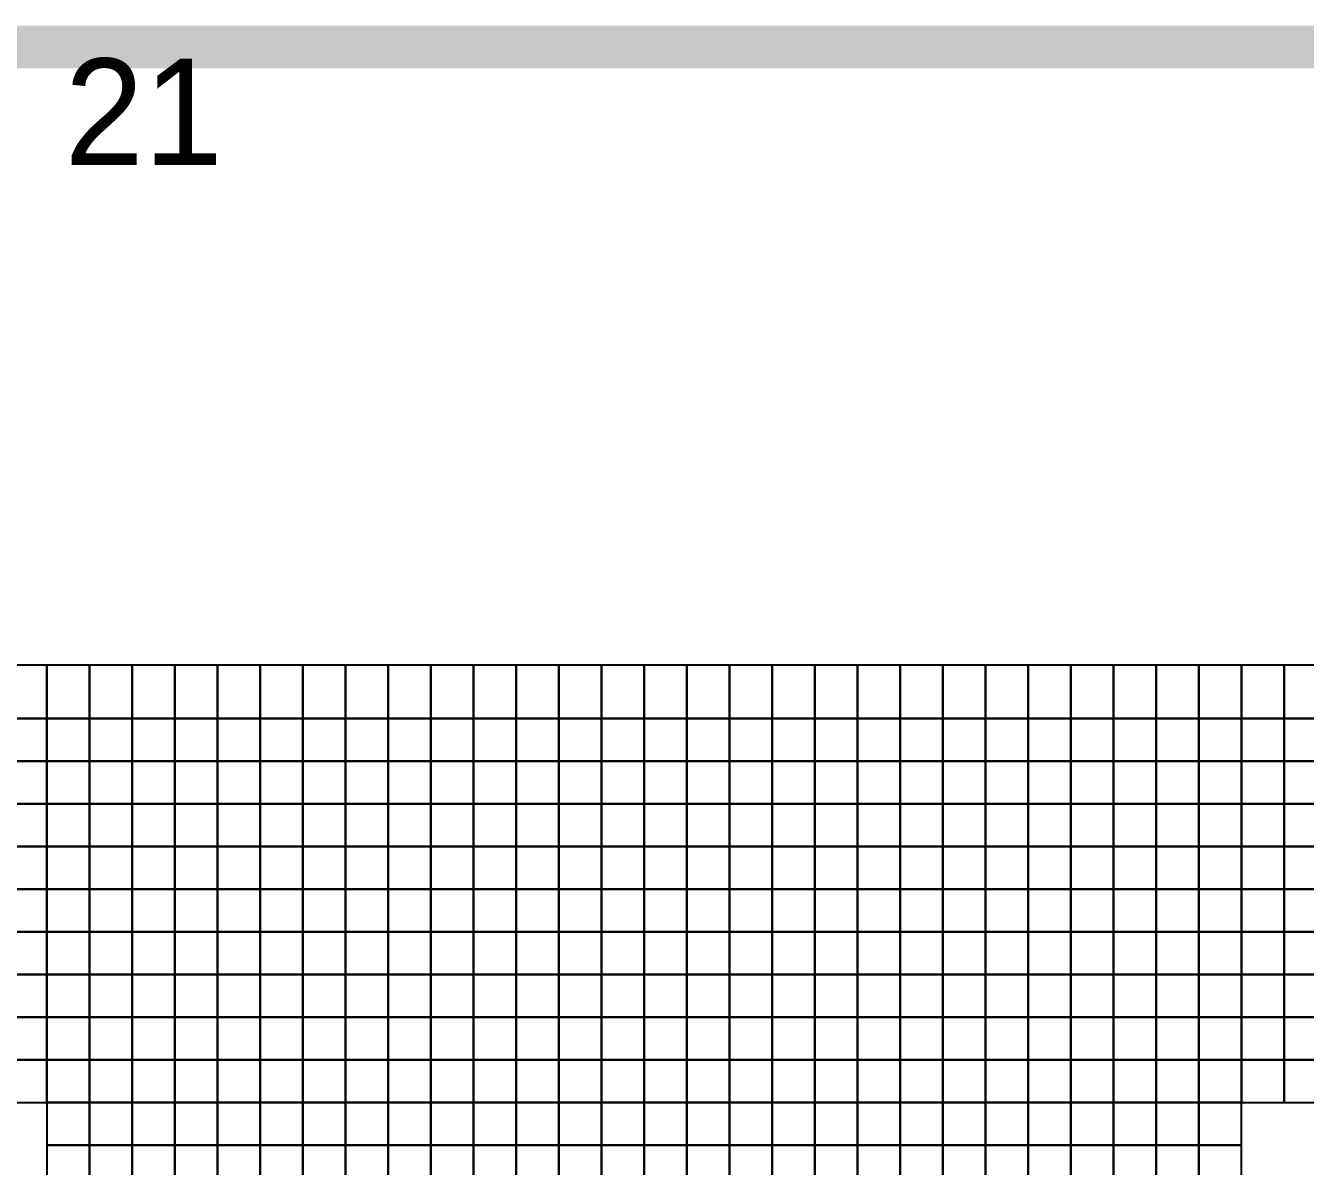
# Model space of a CAD drawing. Extents: x -2.8 to 74.5, y -0.2 to 18.4.
# Drawn here: x 48.57 to 54.57, y 11.9 to 17.25 of the extents above; entities that cross this region are included whole.
import ezdxf
from ezdxf.enums import TextEntityAlignment as Align

# ---------------------------------------------------------------- set-up
doc = ezdxf.new("R2010")
doc.units = 0
doc.header["$MEASUREMENT"] = 0
doc.layers.add('layer_elements', color=7, linetype='Continuous')
doc.layers.add('layer_result_palette', color=7, linetype='Continuous')

msp = doc.modelspace()

# ---------------------------------------------------------------- linework, layer by layer
at = {"layer": 'layer_elements', "color": 171, "true_color": 0x8080ff}
for points in [[(48.47, 14), (48.67, 14), (48.67, 14.25), (48.47, 14.25)], [(48.67, 14), (48.87, 14), (48.87, 14.25), (48.67, 14.25)], [(48.87, 14), (49.07, 14), (49.07, 14.25), (48.87, 14.25)], [(49.07, 14), (49.27, 14), (49.27, 14.25), (49.07, 14.25)], [(49.27, 14), (49.47, 14), (49.47, 14.25), (49.27, 14.25)], [(49.47, 14), (49.67, 14), (49.67, 14.25), (49.47, 14.25)], [(49.67, 14), (49.87, 14), (49.87, 14.25), (49.67, 14.25)], [(49.87, 14), (50.07, 14), (50.07, 14.25), (49.87, 14.25)], [(50.07, 14), (50.27, 14), (50.27, 14.25), (50.07, 14.25)], [(50.27, 14), (50.47, 14), (50.47, 14.25), (50.27, 14.25)], [(50.47, 14), (50.67, 14), (50.67, 14.25), (50.47, 14.25)], [(50.67, 14), (50.87, 14), (50.87, 14.25), (50.67, 14.25)], [(50.87, 14), (51.07, 14), (51.07, 14.25), (50.87, 14.25)], [(51.07, 14), (51.27, 14), (51.27, 14.25), (51.07, 14.25)], [(51.27, 14), (51.47, 14), (51.47, 14.25), (51.27, 14.25)], [(51.47, 14), (51.67, 14), (51.67, 14.25), (51.47, 14.25)], [(51.67, 14), (51.87, 14), (51.87, 14.25), (51.67, 14.25)], [(51.87, 14), (52.07, 14), (52.07, 14.25), (51.87, 14.25)], [(52.07, 14), (52.27, 14), (52.27, 14.25), (52.07, 14.25)], [(52.27, 14), (52.47, 14), (52.47, 14.25), (52.27, 14.25)], [(52.47, 14), (52.67, 14), (52.67, 14.25), (52.47, 14.25)], [(52.67, 14), (52.87, 14), (52.87, 14.25), (52.67, 14.25)], [(52.87, 14), (53.07, 14), (53.07, 14.25), (52.87, 14.25)], [(53.07, 14), (53.27, 14), (53.27, 14.25), (53.07, 14.25)], [(53.27, 14), (53.47, 14), (53.47, 14.25), (53.27, 14.25)], [(53.47, 14), (53.67, 14), (53.67, 14.25), (53.47, 14.25)], [(53.67, 14), (53.87, 14), (53.87, 14.25), (53.67, 14.25)], [(53.87, 14), (54.07, 14), (54.07, 14.25), (53.87, 14.25)], [(54.07, 14), (54.27, 14), (54.27, 14.25), (54.07, 14.25)], [(54.27, 14), (54.47, 14), (54.47, 14.25), (54.27, 14.25)], [(54.47, 14), (54.67, 14), (54.67, 14.25), (54.47, 14.25)], [(48.47, 13.8), (48.67, 13.8), (48.67, 14), (48.47, 14)], [(48.67, 13.8), (48.87, 13.8), (48.87, 14), (48.67, 14)], [(48.87, 13.8), (49.07, 13.8), (49.07, 14), (48.87, 14)], [(49.07, 13.8), (49.27, 13.8), (49.27, 14), (49.07, 14)], [(49.27, 13.8), (49.47, 13.8), (49.47, 14), (49.27, 14)], [(49.47, 13.8), (49.67, 13.8), (49.67, 14), (49.47, 14)], [(49.67, 13.8), (49.87, 13.8), (49.87, 14), (49.67, 14)], [(49.87, 13.8), (50.07, 13.8), (50.07, 14), (49.87, 14)], [(50.07, 13.8), (50.27, 13.8), (50.27, 14), (50.07, 14)], [(50.27, 13.8), (50.47, 13.8), (50.47, 14), (50.27, 14)], [(50.47, 13.8), (50.67, 13.8), (50.67, 14), (50.47, 14)], [(50.67, 13.8), (50.87, 13.8), (50.87, 14), (50.67, 14)], [(50.87, 13.8), (51.07, 13.8), (51.07, 14), (50.87, 14)], [(51.07, 13.8), (51.27, 13.8), (51.27, 14), (51.07, 14)], [(51.27, 13.8), (51.47, 13.8), (51.47, 14), (51.27, 14)], [(51.47, 13.8), (51.67, 13.8), (51.67, 14), (51.47, 14)], [(51.67, 13.8), (51.87, 13.8), (51.87, 14), (51.67, 14)], [(51.87, 13.8), (52.07, 13.8), (52.07, 14), (51.87, 14)], [(52.07, 13.8), (52.27, 13.8), (52.27, 14), (52.07, 14)], [(52.27, 13.8), (52.47, 13.8), (52.47, 14), (52.27, 14)], [(52.47, 13.8), (52.67, 13.8), (52.67, 14), (52.47, 14)], [(52.67, 13.8), (52.87, 13.8), (52.87, 14), (52.67, 14)], [(52.87, 13.8), (53.07, 13.8), (53.07, 14), (52.87, 14)], [(53.07, 13.8), (53.27, 13.8), (53.27, 14), (53.07, 14)], [(53.27, 13.8), (53.47, 13.8), (53.47, 14), (53.27, 14)], [(53.47, 13.8), (53.67, 13.8), (53.67, 14), (53.47, 14)], [(53.67, 13.8), (53.87, 13.8), (53.87, 14), (53.67, 14)], [(53.87, 13.8), (54.07, 13.8), (54.07, 14), (53.87, 14)], [(54.07, 13.8), (54.27, 13.8), (54.27, 14), (54.07, 14)], [(54.27, 13.8), (54.47, 13.8), (54.47, 14), (54.27, 14)], [(54.47, 13.8), (54.67, 13.8), (54.67, 14), (54.47, 14)], [(48.47, 13.6), (48.67, 13.6), (48.67, 13.8), (48.47, 13.8)], [(48.67, 13.6), (48.87, 13.6), (48.87, 13.8), (48.67, 13.8)], [(48.87, 13.6), (49.07, 13.6), (49.07, 13.8), (48.87, 13.8)], [(49.07, 13.6), (49.27, 13.6), (49.27, 13.8), (49.07, 13.8)], [(49.27, 13.6), (49.47, 13.6), (49.47, 13.8), (49.27, 13.8)], [(49.47, 13.6), (49.67, 13.6), (49.67, 13.8), (49.47, 13.8)], [(49.67, 13.6), (49.87, 13.6), (49.87, 13.8), (49.67, 13.8)], [(49.87, 13.6), (50.07, 13.6), (50.07, 13.8), (49.87, 13.8)], [(50.07, 13.6), (50.27, 13.6), (50.27, 13.8), (50.07, 13.8)], [(50.27, 13.6), (50.47, 13.6), (50.47, 13.8), (50.27, 13.8)], [(50.47, 13.6), (50.67, 13.6), (50.67, 13.8), (50.47, 13.8)], [(50.67, 13.6), (50.87, 13.6), (50.87, 13.8), (50.67, 13.8)], [(50.87, 13.6), (51.07, 13.6), (51.07, 13.8), (50.87, 13.8)], [(51.07, 13.6), (51.27, 13.6), (51.27, 13.8), (51.07, 13.8)], [(51.27, 13.6), (51.47, 13.6), (51.47, 13.8), (51.27, 13.8)], [(51.47, 13.6), (51.67, 13.6), (51.67, 13.8), (51.47, 13.8)], [(51.67, 13.6), (51.87, 13.6), (51.87, 13.8), (51.67, 13.8)], [(51.87, 13.6), (52.07, 13.6), (52.07, 13.8), (51.87, 13.8)], [(52.07, 13.6), (52.27, 13.6), (52.27, 13.8), (52.07, 13.8)], [(52.27, 13.6), (52.47, 13.6), (52.47, 13.8), (52.27, 13.8)], [(52.47, 13.6), (52.67, 13.6), (52.67, 13.8), (52.47, 13.8)], [(52.67, 13.6), (52.87, 13.6), (52.87, 13.8), (52.67, 13.8)], [(52.87, 13.6), (53.07, 13.6), (53.07, 13.8), (52.87, 13.8)], [(53.07, 13.6), (53.27, 13.6), (53.27, 13.8), (53.07, 13.8)], [(53.27, 13.6), (53.47, 13.6), (53.47, 13.8), (53.27, 13.8)], [(53.47, 13.6), (53.67, 13.6), (53.67, 13.8), (53.47, 13.8)], [(53.67, 13.6), (53.87, 13.6), (53.87, 13.8), (53.67, 13.8)], [(53.87, 13.6), (54.07, 13.6), (54.07, 13.8), (53.87, 13.8)], [(54.07, 13.6), (54.27, 13.6), (54.27, 13.8), (54.07, 13.8)], [(54.27, 13.6), (54.47, 13.6), (54.47, 13.8), (54.27, 13.8)], [(54.47, 13.6), (54.67, 13.6), (54.67, 13.8), (54.47, 13.8)], [(48.47, 13.4), (48.67, 13.4), (48.67, 13.6), (48.47, 13.6)], [(48.67, 13.4), (48.87, 13.4), (48.87, 13.6), (48.67, 13.6)], [(48.87, 13.4), (49.07, 13.4), (49.07, 13.6), (48.87, 13.6)], [(49.07, 13.4), (49.27, 13.4), (49.27, 13.6), (49.07, 13.6)], [(49.27, 13.4), (49.47, 13.4), (49.47, 13.6), (49.27, 13.6)], [(49.47, 13.4), (49.67, 13.4), (49.67, 13.6), (49.47, 13.6)], [(49.67, 13.4), (49.87, 13.4), (49.87, 13.6), (49.67, 13.6)], [(49.87, 13.4), (50.07, 13.4), (50.07, 13.6), (49.87, 13.6)], [(50.07, 13.4), (50.27, 13.4), (50.27, 13.6), (50.07, 13.6)], [(50.27, 13.4), (50.47, 13.4), (50.47, 13.6), (50.27, 13.6)], [(50.47, 13.4), (50.67, 13.4), (50.67, 13.6), (50.47, 13.6)], [(50.67, 13.4), (50.87, 13.4), (50.87, 13.6), (50.67, 13.6)], [(50.87, 13.4), (51.07, 13.4), (51.07, 13.6), (50.87, 13.6)], [(51.07, 13.4), (51.27, 13.4), (51.27, 13.6), (51.07, 13.6)], [(51.27, 13.4), (51.47, 13.4), (51.47, 13.6), (51.27, 13.6)], [(51.47, 13.4), (51.67, 13.4), (51.67, 13.6), (51.47, 13.6)], [(51.67, 13.4), (51.87, 13.4), (51.87, 13.6), (51.67, 13.6)], [(51.87, 13.4), (52.07, 13.4), (52.07, 13.6), (51.87, 13.6)], [(52.07, 13.4), (52.27, 13.4), (52.27, 13.6), (52.07, 13.6)], [(52.27, 13.4), (52.47, 13.4), (52.47, 13.6), (52.27, 13.6)], [(52.47, 13.4), (52.67, 13.4), (52.67, 13.6), (52.47, 13.6)], [(52.67, 13.4), (52.87, 13.4), (52.87, 13.6), (52.67, 13.6)], [(52.87, 13.4), (53.07, 13.4), (53.07, 13.6), (52.87, 13.6)], [(53.07, 13.4), (53.27, 13.4), (53.27, 13.6), (53.07, 13.6)], [(53.27, 13.4), (53.47, 13.4), (53.47, 13.6), (53.27, 13.6)], [(53.47, 13.4), (53.67, 13.4), (53.67, 13.6), (53.47, 13.6)], [(53.67, 13.4), (53.87, 13.4), (53.87, 13.6), (53.67, 13.6)], [(53.87, 13.4), (54.07, 13.4), (54.07, 13.6), (53.87, 13.6)], [(54.07, 13.4), (54.27, 13.4), (54.27, 13.6), (54.07, 13.6)], [(54.27, 13.4), (54.47, 13.4), (54.47, 13.6), (54.27, 13.6)], [(54.47, 13.4), (54.67, 13.4), (54.67, 13.6), (54.47, 13.6)], [(49.47, 13.2), (49.67, 13.2), (49.67, 13.4), (49.47, 13.4)], [(49.67, 13.2), (49.87, 13.2), (49.87, 13.4), (49.67, 13.4)], [(49.87, 13.2), (50.07, 13.2), (50.07, 13.4), (49.87, 13.4)], [(50.07, 13.2), (50.27, 13.2), (50.27, 13.4), (50.07, 13.4)], [(50.27, 13.2), (50.47, 13.2), (50.47, 13.4), (50.27, 13.4)], [(50.47, 13.2), (50.67, 13.2), (50.67, 13.4), (50.47, 13.4)], [(50.67, 13.2), (50.87, 13.2), (50.87, 13.4), (50.67, 13.4)], [(50.87, 13.2), (51.07, 13.2), (51.07, 13.4), (50.87, 13.4)], [(51.07, 13.2), (51.27, 13.2), (51.27, 13.4), (51.07, 13.4)], [(51.27, 13.2), (51.47, 13.2), (51.47, 13.4), (51.27, 13.4)], [(51.47, 13.2), (51.67, 13.2), (51.67, 13.4), (51.47, 13.4)], [(51.67, 13.2), (51.87, 13.2), (51.87, 13.4), (51.67, 13.4)], [(51.87, 13.2), (52.07, 13.2), (52.07, 13.4), (51.87, 13.4)], [(52.07, 13.2), (52.27, 13.2), (52.27, 13.4), (52.07, 13.4)], [(52.27, 13.2), (52.47, 13.2), (52.47, 13.4), (52.27, 13.4)], [(52.47, 13.2), (52.67, 13.2), (52.67, 13.4), (52.47, 13.4)], [(52.67, 13.2), (52.87, 13.2), (52.87, 13.4), (52.67, 13.4)], [(52.87, 13.2), (53.07, 13.2), (53.07, 13.4), (52.87, 13.4)], [(53.07, 13.2), (53.27, 13.2), (53.27, 13.4), (53.07, 13.4)], [(49.87, 13), (50.07, 13), (50.07, 13.2), (49.87, 13.2)], [(50.07, 13), (50.27, 13), (50.27, 13.2), (50.07, 13.2)], [(50.47, 13), (50.67, 13), (50.67, 13.2), (50.47, 13.2)], [(50.67, 13), (50.87, 13), (50.87, 13.2), (50.67, 13.2)], [(50.87, 13), (51.07, 13), (51.07, 13.2), (50.87, 13.2)], [(51.07, 13), (51.27, 13), (51.27, 13.2), (51.07, 13.2)], [(51.27, 13), (51.47, 13), (51.47, 13.2), (51.27, 13.2)], [(51.47, 13), (51.67, 13), (51.67, 13.2), (51.47, 13.2)], [(51.67, 13), (51.87, 13), (51.87, 13.2), (51.67, 13.2)], [(51.87, 13), (52.07, 13), (52.07, 13.2), (51.87, 13.2)], [(52.07, 13), (52.27, 13), (52.27, 13.2), (52.07, 13.2)], [(52.27, 13), (52.47, 13), (52.47, 13.2), (52.27, 13.2)], [(52.67, 13), (52.87, 13), (52.87, 13.2), (52.67, 13.2)], [(50.07, 12.8), (50.27, 12.8), (50.27, 13), (50.07, 13)], [(50.67, 12.8), (50.87, 12.8), (50.87, 13), (50.67, 13)], [(50.87, 12.8), (51.07, 12.8), (51.07, 13), (50.87, 13)], [(51.07, 12.8), (51.27, 12.8), (51.27, 13), (51.07, 13)], [(51.27, 12.8), (51.47, 12.8), (51.47, 13), (51.27, 13)], [(51.47, 12.8), (51.67, 12.8), (51.67, 13), (51.47, 13)], [(51.67, 12.8), (51.87, 12.8), (51.87, 13), (51.67, 13)], [(51.87, 12.8), (52.07, 12.8), (52.07, 13), (51.87, 13)], [(52.67, 12.8), (52.87, 12.8), (52.87, 13), (52.67, 13)], [(51.07, 12.6), (51.27, 12.6), (51.27, 12.8), (51.07, 12.8)], [(51.27, 12.6), (51.47, 12.6), (51.47, 12.8), (51.27, 12.8)], [(51.47, 12.6), (51.67, 12.6), (51.67, 12.8), (51.47, 12.8)], [(51.67, 12.6), (51.87, 12.6), (51.87, 12.8), (51.67, 12.8)], [(51.27, 12.4), (51.47, 12.4), (51.47, 12.6), (51.27, 12.6)], [(51.47, 12.4), (51.67, 12.4), (51.67, 12.6), (51.47, 12.6)], [(51.27, 12.2), (51.47, 12.2), (51.47, 12.4), (51.27, 12.4)], [(51.47, 12.2), (51.67, 12.2), (51.67, 12.4), (51.47, 12.4)], [(51.07, 12), (51.27, 12), (51.27, 12.2), (51.07, 12.2)], [(51.27, 12), (51.47, 12), (51.47, 12.2), (51.27, 12.2)], [(51.47, 12), (51.67, 12), (51.67, 12.2), (51.47, 12.2)], [(51.67, 12), (51.87, 12), (51.87, 12.2), (51.67, 12.2)], [(50.27, 11.8), (50.47, 11.8), (50.47, 12), (50.27, 12)], [(50.87, 11.8), (51.07, 11.8), (51.07, 12), (50.87, 12)], [(51.07, 11.8), (51.27, 11.8), (51.27, 12), (51.07, 12)], [(51.27, 11.8), (51.47, 11.8), (51.47, 12), (51.27, 12)], [(51.47, 11.8), (51.67, 11.8), (51.67, 12), (51.47, 12)], [(51.67, 11.8), (51.87, 11.8), (51.87, 12), (51.67, 12)], [(51.87, 11.8), (52.07, 11.8), (52.07, 12), (51.87, 12)]]:
    msp.add_3dface(points, dxfattribs=at)
at = {"layer": 'layer_elements', "color": 51, "true_color": 0xffff73}
for points in [[(48.47, 13.2), (48.67, 13.2), (48.67, 13.4), (48.47, 13.4)], [(48.67, 13.2), (48.87, 13.2), (48.87, 13.4), (48.67, 13.4)], [(48.87, 13.2), (49.07, 13.2), (49.07, 13.4), (48.87, 13.4)], [(49.07, 13.2), (49.27, 13.2), (49.27, 13.4), (49.07, 13.4)], [(49.27, 13.2), (49.47, 13.2), (49.47, 13.4), (49.27, 13.4)], [(53.27, 13.2), (53.47, 13.2), (53.47, 13.4), (53.27, 13.4)], [(53.47, 13.2), (53.67, 13.2), (53.67, 13.4), (53.47, 13.4)], [(53.67, 13.2), (53.87, 13.2), (53.87, 13.4), (53.67, 13.4)], [(53.87, 13.2), (54.07, 13.2), (54.07, 13.4), (53.87, 13.4)], [(54.07, 13.2), (54.27, 13.2), (54.27, 13.4), (54.07, 13.4)], [(54.27, 13.2), (54.47, 13.2), (54.47, 13.4), (54.27, 13.4)], [(54.47, 13.2), (54.67, 13.2), (54.67, 13.4), (54.47, 13.4)], [(48.47, 13), (48.67, 13), (48.67, 13.2), (48.47, 13.2)], [(48.67, 13), (48.87, 13), (48.87, 13.2), (48.67, 13.2)], [(48.87, 13), (49.07, 13), (49.07, 13.2), (48.87, 13.2)], [(49.07, 13), (49.27, 13), (49.27, 13.2), (49.07, 13.2)], [(49.27, 13), (49.47, 13), (49.47, 13.2), (49.27, 13.2)], [(49.47, 13), (49.67, 13), (49.67, 13.2), (49.47, 13.2)], [(49.67, 13), (49.87, 13), (49.87, 13.2), (49.67, 13.2)], [(50.27, 13), (50.47, 13), (50.47, 13.2), (50.27, 13.2)], [(52.47, 13), (52.67, 13), (52.67, 13.2), (52.47, 13.2)], [(52.87, 13), (53.07, 13), (53.07, 13.2), (52.87, 13.2)], [(53.07, 13), (53.27, 13), (53.27, 13.2), (53.07, 13.2)], [(53.27, 13), (53.47, 13), (53.47, 13.2), (53.27, 13.2)], [(53.47, 13), (53.67, 13), (53.67, 13.2), (53.47, 13.2)], [(53.67, 13), (53.87, 13), (53.87, 13.2), (53.67, 13.2)], [(53.87, 13), (54.07, 13), (54.07, 13.2), (53.87, 13.2)], [(54.07, 13), (54.27, 13), (54.27, 13.2), (54.07, 13.2)], [(54.27, 13), (54.47, 13), (54.47, 13.2), (54.27, 13.2)], [(54.47, 13), (54.67, 13), (54.67, 13.2), (54.47, 13.2)], [(49.27, 12.8), (49.47, 12.8), (49.47, 13), (49.27, 13)], [(49.47, 12.8), (49.67, 12.8), (49.67, 13), (49.47, 13)], [(49.67, 12.8), (49.87, 12.8), (49.87, 13), (49.67, 13)], [(49.87, 12.8), (50.07, 12.8), (50.07, 13), (49.87, 13)], [(50.27, 12.8), (50.47, 12.8), (50.47, 13), (50.27, 13)], [(50.47, 12.8), (50.67, 12.8), (50.67, 13), (50.47, 13)], [(52.07, 12.8), (52.27, 12.8), (52.27, 13), (52.07, 13)], [(52.27, 12.8), (52.47, 12.8), (52.47, 13), (52.27, 13)], [(52.47, 12.8), (52.67, 12.8), (52.67, 13), (52.47, 13)], [(52.87, 12.8), (53.07, 12.8), (53.07, 13), (52.87, 13)], [(53.07, 12.8), (53.27, 12.8), (53.27, 13), (53.07, 13)], [(53.27, 12.8), (53.47, 12.8), (53.47, 13), (53.27, 13)], [(53.47, 12.8), (53.67, 12.8), (53.67, 13), (53.47, 13)], [(49.27, 12.6), (49.47, 12.6), (49.47, 12.8), (49.27, 12.8)], [(49.47, 12.6), (49.67, 12.6), (49.67, 12.8), (49.47, 12.8)], [(49.67, 12.6), (49.87, 12.6), (49.87, 12.8), (49.67, 12.8)], [(49.87, 12.6), (50.07, 12.6), (50.07, 12.8), (49.87, 12.8)], [(50.07, 12.6), (50.27, 12.6), (50.27, 12.8), (50.07, 12.8)], [(50.27, 12.6), (50.47, 12.6), (50.47, 12.8), (50.27, 12.8)], [(50.47, 12.6), (50.67, 12.6), (50.67, 12.8), (50.47, 12.8)], [(50.67, 12.6), (50.87, 12.6), (50.87, 12.8), (50.67, 12.8)], [(50.87, 12.6), (51.07, 12.6), (51.07, 12.8), (50.87, 12.8)], [(51.87, 12.6), (52.07, 12.6), (52.07, 12.8), (51.87, 12.8)], [(52.07, 12.6), (52.27, 12.6), (52.27, 12.8), (52.07, 12.8)], [(52.27, 12.6), (52.47, 12.6), (52.47, 12.8), (52.27, 12.8)], [(52.47, 12.6), (52.67, 12.6), (52.67, 12.8), (52.47, 12.8)], [(52.67, 12.6), (52.87, 12.6), (52.87, 12.8), (52.67, 12.8)], [(52.87, 12.6), (53.07, 12.6), (53.07, 12.8), (52.87, 12.8)], [(53.07, 12.6), (53.27, 12.6), (53.27, 12.8), (53.07, 12.8)], [(53.27, 12.6), (53.47, 12.6), (53.47, 12.8), (53.27, 12.8)], [(49.47, 12.4), (49.67, 12.4), (49.67, 12.6), (49.47, 12.6)], [(49.67, 12.4), (49.87, 12.4), (49.87, 12.6), (49.67, 12.6)], [(49.87, 12.4), (50.07, 12.4), (50.07, 12.6), (49.87, 12.6)], [(50.07, 12.4), (50.27, 12.4), (50.27, 12.6), (50.07, 12.6)], [(50.27, 12.4), (50.47, 12.4), (50.47, 12.6), (50.27, 12.6)], [(50.47, 12.4), (50.67, 12.4), (50.67, 12.6), (50.47, 12.6)], [(50.67, 12.4), (50.87, 12.4), (50.87, 12.6), (50.67, 12.6)], [(50.87, 12.4), (51.07, 12.4), (51.07, 12.6), (50.87, 12.6)], [(51.07, 12.4), (51.27, 12.4), (51.27, 12.6), (51.07, 12.6)], [(51.67, 12.4), (51.87, 12.4), (51.87, 12.6), (51.67, 12.6)], [(51.87, 12.4), (52.07, 12.4), (52.07, 12.6), (51.87, 12.6)], [(52.07, 12.4), (52.27, 12.4), (52.27, 12.6), (52.07, 12.6)], [(52.27, 12.4), (52.47, 12.4), (52.47, 12.6), (52.27, 12.6)], [(52.47, 12.4), (52.67, 12.4), (52.67, 12.6), (52.47, 12.6)], [(52.67, 12.4), (52.87, 12.4), (52.87, 12.6), (52.67, 12.6)], [(52.87, 12.4), (53.07, 12.4), (53.07, 12.6), (52.87, 12.6)], [(53.07, 12.4), (53.27, 12.4), (53.27, 12.6), (53.07, 12.6)], [(53.27, 12.4), (53.47, 12.4), (53.47, 12.6), (53.27, 12.6)], [(49.47, 12.2), (49.67, 12.2), (49.67, 12.4), (49.47, 12.4)], [(49.67, 12.2), (49.87, 12.2), (49.87, 12.4), (49.67, 12.4)], [(49.87, 12.2), (50.07, 12.2), (50.07, 12.4), (49.87, 12.4)], [(50.07, 12.2), (50.27, 12.2), (50.27, 12.4), (50.07, 12.4)], [(50.27, 12.2), (50.47, 12.2), (50.47, 12.4), (50.27, 12.4)], [(50.47, 12.2), (50.67, 12.2), (50.67, 12.4), (50.47, 12.4)], [(50.67, 12.2), (50.87, 12.2), (50.87, 12.4), (50.67, 12.4)], [(50.87, 12.2), (51.07, 12.2), (51.07, 12.4), (50.87, 12.4)], [(51.07, 12.2), (51.27, 12.2), (51.27, 12.4), (51.07, 12.4)], [(51.67, 12.2), (51.87, 12.2), (51.87, 12.4), (51.67, 12.4)], [(51.87, 12.2), (52.07, 12.2), (52.07, 12.4), (51.87, 12.4)], [(52.07, 12.2), (52.27, 12.2), (52.27, 12.4), (52.07, 12.4)], [(52.27, 12.2), (52.47, 12.2), (52.47, 12.4), (52.27, 12.4)], [(52.47, 12.2), (52.67, 12.2), (52.67, 12.4), (52.47, 12.4)], [(52.67, 12.2), (52.87, 12.2), (52.87, 12.4), (52.67, 12.4)], [(52.87, 12.2), (53.07, 12.2), (53.07, 12.4), (52.87, 12.4)], [(53.07, 12.2), (53.27, 12.2), (53.27, 12.4), (53.07, 12.4)], [(53.27, 12.2), (53.47, 12.2), (53.47, 12.4), (53.27, 12.4)], [(48.67, 12), (48.87, 12, 0), (48.87, 12.2, 0), (48.67, 12.2)], [(48.87, 12, 0), (49.07, 12), (49.07, 12.2), (48.87, 12.2, 0)], [(49.07, 12), (49.27, 12), (49.27, 12.2), (49.07, 12.2)], [(49.27, 12), (49.47, 12), (49.47, 12.2), (49.27, 12.2)], [(49.47, 12), (49.67, 12), (49.67, 12.2), (49.47, 12.2)], [(49.67, 12), (49.87, 12), (49.87, 12.2), (49.67, 12.2)], [(49.87, 12), (50.07, 12), (50.07, 12.2), (49.87, 12.2)], [(50.07, 12), (50.27, 12), (50.27, 12.2), (50.07, 12.2)], [(50.27, 12), (50.47, 12), (50.47, 12.2), (50.27, 12.2)], [(50.47, 12), (50.67, 12), (50.67, 12.2), (50.47, 12.2)], [(50.67, 12), (50.87, 12), (50.87, 12.2), (50.67, 12.2)], [(50.87, 12), (51.07, 12), (51.07, 12.2), (50.87, 12.2)], [(51.87, 12), (52.07, 12), (52.07, 12.2), (51.87, 12.2)], [(52.07, 12), (52.27, 12), (52.27, 12.2), (52.07, 12.2)], [(52.27, 12), (52.47, 12), (52.47, 12.2), (52.27, 12.2)], [(52.47, 12), (52.67, 12), (52.67, 12.2), (52.47, 12.2)], [(52.67, 12), (52.87, 12), (52.87, 12.2), (52.67, 12.2)], [(52.87, 12), (53.07, 12), (53.07, 12.2), (52.87, 12.2)], [(53.07, 12), (53.27, 12), (53.27, 12.2), (53.07, 12.2)], [(53.27, 12), (53.47, 12), (53.47, 12.2), (53.27, 12.2)], [(53.47, 12), (53.67, 12), (53.67, 12.2), (53.47, 12.2)], [(53.67, 12), (53.87, 12), (53.87, 12.2), (53.67, 12.2)], [(53.87, 12), (54.07, 12, 0), (54.07, 12.2, 0), (53.87, 12.2)], [(54.07, 12, 0), (54.27, 12), (54.27, 12.2), (54.07, 12.2, 0)], [(48.67, 11.8), (48.87, 11.8, 0), (48.87, 12, 0), (48.67, 12)], [(48.87, 11.8, 0), (49.07, 11.8), (49.07, 12), (48.87, 12, 0)], [(49.07, 11.8), (49.27, 11.8), (49.27, 12), (49.07, 12)], [(49.27, 11.8), (49.47, 11.8), (49.47, 12), (49.27, 12)], [(49.47, 11.8), (49.67, 11.8), (49.67, 12), (49.47, 12)], [(49.67, 11.8), (49.87, 11.8), (49.87, 12), (49.67, 12)], [(49.87, 11.8), (50.07, 11.8), (50.07, 12), (49.87, 12)], [(50.07, 11.8), (50.27, 11.8), (50.27, 12), (50.07, 12)], [(50.47, 11.8), (50.67, 11.8), (50.67, 12), (50.47, 12)], [(50.67, 11.8), (50.87, 11.8), (50.87, 12), (50.67, 12)], [(52.07, 11.8), (52.27, 11.8), (52.27, 12), (52.07, 12)], [(52.27, 11.8), (52.47, 11.8), (52.47, 12), (52.27, 12)], [(52.47, 11.8), (52.67, 11.8), (52.67, 12), (52.47, 12)], [(52.67, 11.8), (52.87, 11.8), (52.87, 12), (52.67, 12)], [(52.87, 11.8), (53.07, 11.8), (53.07, 12), (52.87, 12)], [(53.07, 11.8), (53.27, 11.8), (53.27, 12), (53.07, 12)], [(53.27, 11.8), (53.47, 11.8), (53.47, 12), (53.27, 12)], [(53.47, 11.8), (53.67, 11.8), (53.67, 12), (53.47, 12)], [(53.67, 11.8), (53.87, 11.8), (53.87, 12), (53.67, 12)], [(53.87, 11.8), (54.07, 11.8, 0), (54.07, 12, 0), (53.87, 12)], [(54.07, 11.8, 0), (54.27, 11.8), (54.27, 12), (54.07, 12, 0)]]:
    msp.add_3dface(points, dxfattribs=at)
at = {"layer": 'layer_elements', "color": 40, "true_color": 0xffdc37}
for points in [[(48.47, 12.8), (48.67, 12.8), (48.67, 13), (48.47, 13)], [(48.67, 12.8), (48.87, 12.8), (48.87, 13), (48.67, 13)], [(48.87, 12.8), (49.07, 12.8), (49.07, 13), (48.87, 13)], [(49.07, 12.8), (49.27, 12.8), (49.27, 13), (49.07, 13)], [(53.67, 12.8), (53.87, 12.8), (53.87, 13), (53.67, 13)], [(53.87, 12.8), (54.07, 12.8), (54.07, 13), (53.87, 13)], [(54.07, 12.8), (54.27, 12.8), (54.27, 13), (54.07, 13)], [(54.27, 12.8), (54.47, 12.8), (54.47, 13), (54.27, 13)], [(54.47, 12.8), (54.67, 12.8), (54.67, 13), (54.47, 13)], [(49.07, 12.6), (49.27, 12.6), (49.27, 12.8), (49.07, 12.8)], [(53.47, 12.6), (53.67, 12.6), (53.67, 12.8), (53.47, 12.8)], [(53.67, 12.6), (53.87, 12.6), (53.87, 12.8), (53.67, 12.8)], [(49.27, 12.4), (49.47, 12.4), (49.47, 12.6), (49.27, 12.6)], [(53.47, 12.4), (53.67, 12.4), (53.67, 12.6), (53.47, 12.6)], [(48.47, 12.2), (48.67, 12.2), (48.67, 12.4), (48.47, 12.4, 0)], [(49.27, 12.2), (49.47, 12.2), (49.47, 12.4), (49.27, 12.4)], [(53.47, 12.2), (53.67, 12.2), (53.67, 12.4), (53.47, 12.4)], [(54.27, 12.2), (54.47, 12.2), (54.47, 12.4, 0), (54.27, 12.4)], [(54.47, 12.2), (54.67, 12.2), (54.67, 12.4), (54.47, 12.4, 0)]]:
    msp.add_3dface(points, dxfattribs=at)
at = {"layer": 'layer_elements', "color": 40, "true_color": 0xffa41c}
for points in [[(48.47, 12.6), (48.67, 12.6), (48.67, 12.8), (48.47, 12.8)], [(48.67, 12.6), (48.87, 12.6), (48.87, 12.8), (48.67, 12.8)], [(48.87, 12.6), (49.07, 12.6), (49.07, 12.8), (48.87, 12.8)], [(53.87, 12.6), (54.07, 12.6), (54.07, 12.8), (53.87, 12.8)], [(54.07, 12.6), (54.27, 12.6), (54.27, 12.8), (54.07, 12.8)], [(54.27, 12.6), (54.47, 12.6), (54.47, 12.8), (54.27, 12.8)], [(54.47, 12.6), (54.67, 12.6), (54.67, 12.8), (54.47, 12.8)], [(48.47, 12.4, 0), (48.67, 12.4), (48.67, 12.6), (48.47, 12.6)], [(49.07, 12.4), (49.27, 12.4), (49.27, 12.6), (49.07, 12.6)], [(53.67, 12.4), (53.87, 12.4), (53.87, 12.6), (53.67, 12.6)], [(54.27, 12.4), (54.47, 12.4, 0), (54.47, 12.6), (54.27, 12.6)], [(54.47, 12.4, 0), (54.67, 12.4), (54.67, 12.6), (54.47, 12.6)], [(49.07, 12.2), (49.27, 12.2), (49.27, 12.4), (49.07, 12.4)], [(53.67, 12.2), (53.87, 12.2), (53.87, 12.4), (53.67, 12.4)]]:
    msp.add_3dface(points, dxfattribs=at)
at = {"layer": 'layer_elements', "color": 30, "true_color": 0xff6600}
for points in [[(48.67, 12.4), (48.87, 12.4), (48.87, 12.6), (48.67, 12.6)], [(48.87, 12.4), (49.07, 12.4), (49.07, 12.6), (48.87, 12.6)], [(53.87, 12.4), (54.07, 12.4), (54.07, 12.6), (53.87, 12.6)], [(54.07, 12.4), (54.27, 12.4), (54.27, 12.6), (54.07, 12.6)], [(48.67, 12.2), (48.87, 12.2, 0), (48.87, 12.4), (48.67, 12.4)], [(48.87, 12.2, 0), (49.07, 12.2), (49.07, 12.4), (48.87, 12.4)], [(53.87, 12.2), (54.07, 12.2, 0), (54.07, 12.4), (53.87, 12.4)], [(54.07, 12.2, 0), (54.27, 12.2), (54.27, 12.4), (54.07, 12.4)]]:
    msp.add_3dface(points, dxfattribs=at)
at = {"layer": 'layer_result_palette', "color": 40, "true_color": 0xffa41c}
msp.add_solid([(36.22, 17.05), (48.7533, 17.05), (36.22, 17.25), (48.7533, 17.25)], dxfattribs=at)
at = {"layer": 'layer_result_palette', "color": 30, "true_color": 0xff6600}
msp.add_solid([(48.7533, 17.05), (61.2867, 17.05), (48.7533, 17.25), (61.2867, 17.25)], dxfattribs=at)

# ---------------------------------------------------------------- texts
at = {"layer": 'layer_result_palette'}
msp.add_text('    21', height=0.49863, dxfattribs=at).set_placement((48.7533, 16.85), align=Align.MIDDLE)

doc.saveas('drawing.dxf')
